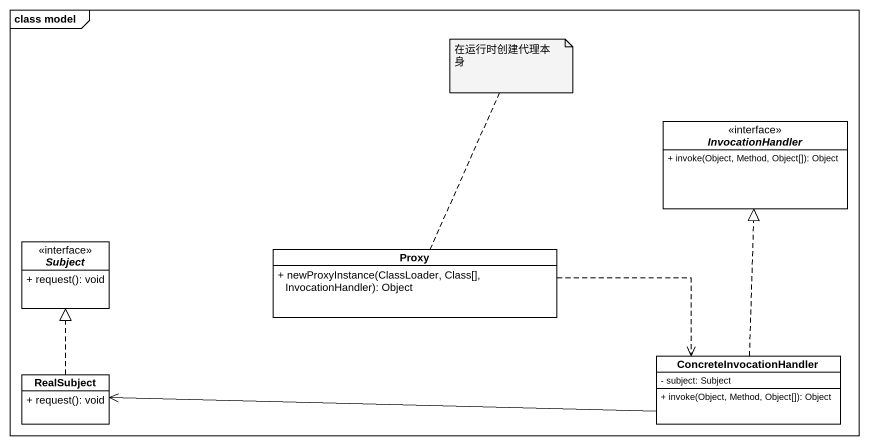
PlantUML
@startuml
mainframe class model
hide circle
hide empty members
skinparam classAttributeIconSize 0
interface InvocationHandler #FFFFFF {
  + invoke(Object, Method, Object[]): Object
}
interface Subject #FFFFFF {
  + request(): void
}
class Proxy #FFFFFF {
  + newProxyInstance(ClassLoader, Class[], InvocationHandler): Object
}
class ConcreteInvocationHandler #FFFFFF {
  - subject: Subject
  + invoke(Object, Method, Object[]): Object
}
class RealSubject #FFFFFF {
  + request(): void
}
Proxy .right.> ConcreteInvocationHandler
ConcreteInvocationHandler .up.|> InvocationHandler
ConcreteInvocationHandler -left-> RealSubject
RealSubject .up.|> Subject
note top of Proxy : 在运行时创建代理本身
@enduml
